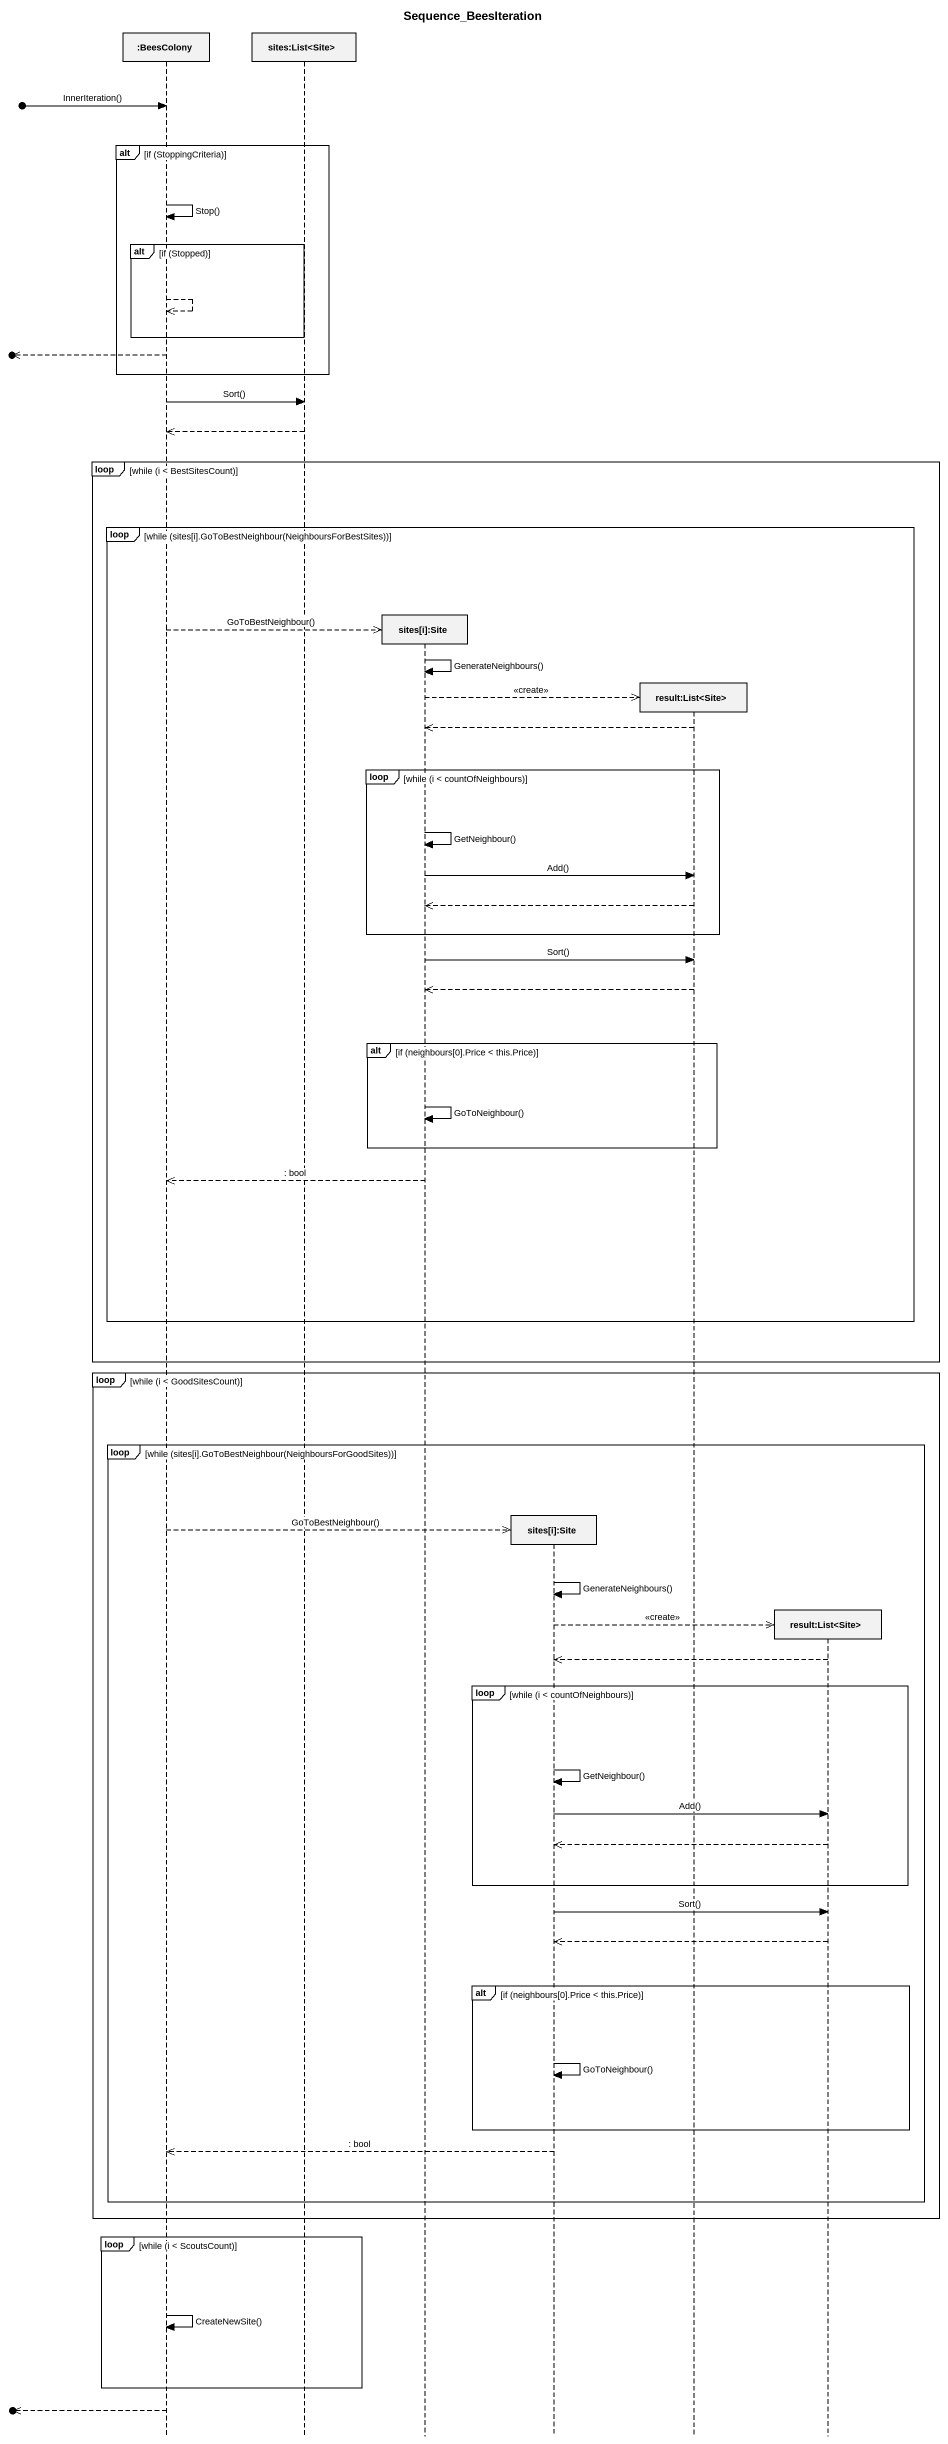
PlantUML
@startuml
title Sequence_BeesIteration
hide footbox
participant ":BeesColony" as BeesColony
participant "sites:List<Site>" as sites_List_Site
participant "sites[i]:Site" as sites_i_Site
participant "sites[i]:Site" as sites_i_Site_2
participant "result:List<Site>" as result_List_Site
participant "result:List<Site>" as result_List_Site_2

[o-> BeesColony : InnerIteration()
alt if (StoppingCriteria)
  BeesColony -> BeesColony : Stop()
  alt if (Stopped)
    BeesColony -->> BeesColony
  end
  [o<<-- BeesColony
end
BeesColony -> sites_List_Site : Sort()
sites_List_Site -->> BeesColony
loop while (i < BestSitesCount)
  loop while (sites[i].GoToBestNeighbour(NeighboursForBestSites))
    BeesColony -->> sites_i_Site ** : GoToBestNeighbour()
    sites_i_Site -> sites_i_Site : GenerateNeighbours()
    sites_i_Site -->> result_List_Site ** : <<create>>
    result_List_Site -->> sites_i_Site
    loop while (i < countOfNeighbours)
      sites_i_Site -> sites_i_Site : GetNeighbour()
      sites_i_Site -> result_List_Site : Add()
      result_List_Site -->> sites_i_Site
    end
    sites_i_Site -> result_List_Site : Sort()
    result_List_Site -->> sites_i_Site
    alt if (neighbours[0].Price < this.Price)
      sites_i_Site -> sites_i_Site : GoToNeighbour()
    end
    sites_i_Site -->> BeesColony : : bool
  end
end
loop while (i < GoodSitesCount)
  loop while (sites[i].GoToBestNeighbour(NeighboursForGoodSites))
    BeesColony -->> sites_i_Site_2 ** : GoToBestNeighbour()
    sites_i_Site_2 -> sites_i_Site_2 : GenerateNeighbours()
    sites_i_Site_2 -->> result_List_Site_2 ** : <<create>>
    result_List_Site_2 -->> sites_i_Site_2
    loop while (i < countOfNeighbours)
      sites_i_Site_2 -> sites_i_Site_2 : GetNeighbour()
      sites_i_Site_2 -> result_List_Site_2 : Add()
      result_List_Site_2 -->> sites_i_Site_2
    end
    sites_i_Site_2 -> result_List_Site_2 : Sort()
    result_List_Site_2 -->> sites_i_Site_2
    alt if (neighbours[0].Price < this.Price)
      sites_i_Site_2 -> sites_i_Site_2 : GoToNeighbour()
    end
    sites_i_Site_2 -->> BeesColony : : bool
  end
end
loop while (i < ScoutsCount)
  BeesColony -> BeesColony : CreateNewSite()
end
[o<<-- BeesColony
@enduml
